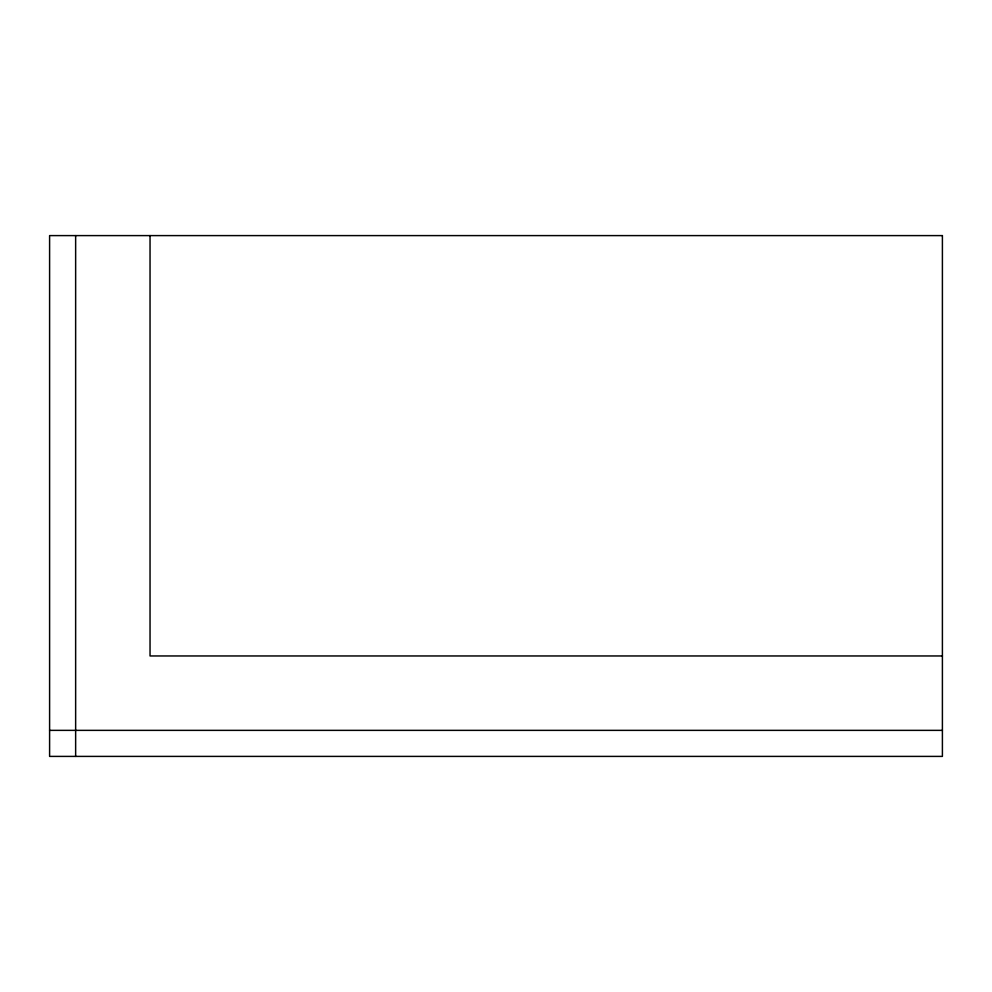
<?xml version="1.0" encoding="UTF-8"?>
<svg xmlns="http://www.w3.org/2000/svg" width="992" height="992" viewBox="0 0 992 992"><rect width="100%" height="100%" fill="white"/><g stroke="black" fill="none" stroke-linecap="round" stroke-linejoin="round"><path stroke-width="1.49" d="M942.4 655.96L150.04 655.96L150.04 235.6M49.6 730.36L942.4 730.36M75.64 235.6L75.64 756.4M942.4 235.6L49.6 235.6L49.6 756.4L942.4 756.4L942.4 235.6"/></g></svg>
